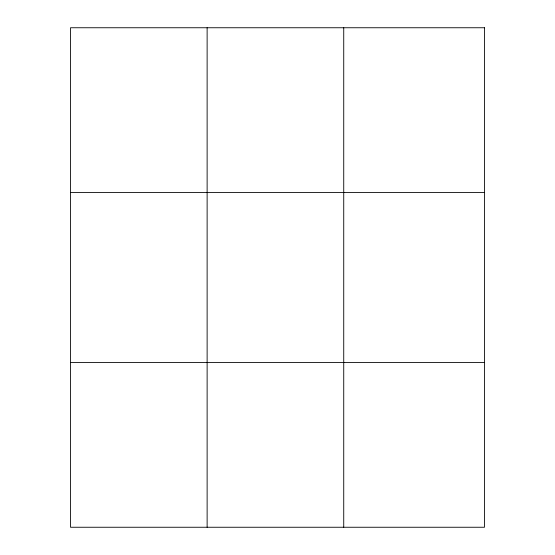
<?xml version="1.0" encoding="UTF-8"?>
<svg xmlns="http://www.w3.org/2000/svg" width="555" height="555" viewBox="0 0 555 555"><rect width="100%" height="100%" fill="white"/><g stroke="black" fill="none" stroke-linecap="round" stroke-linejoin="round"><path stroke-width="0.83" d="M207.126 27.75L207.126 527.25M343.732 27.75L343.732 527.25M70.527 192.585L484.473 192.585M70.527 362.415L484.473 362.415M484.473 27.75L484.473 527.25L70.527 527.25L70.527 27.75L484.473 27.75"/></g></svg>
